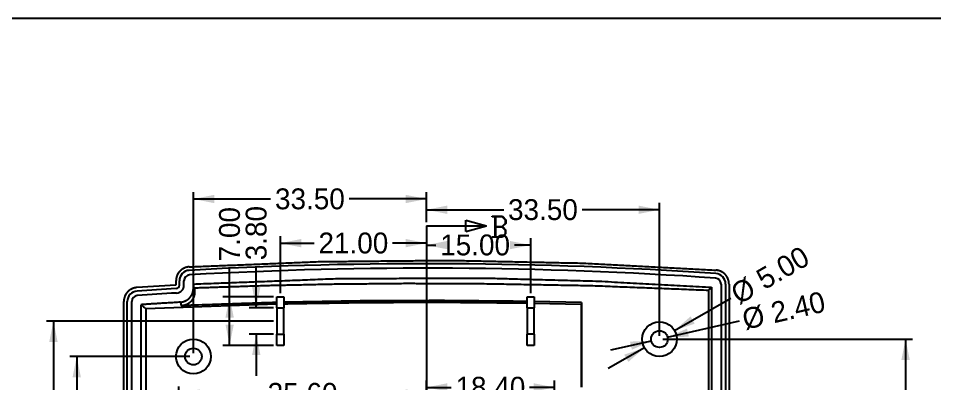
# Model space of a CAD drawing. Extents: x -97 to 297, y -189 to 89.
# Drawn here: x 75.3 to 207.1, y 36.5 to 89 of the extents above; entities that cross this region are included whole.
import ezdxf

# ---------------------------------------------------------------- set-up
doc = ezdxf.new("R2010")
doc.units = 0
doc.header["$MEASUREMENT"] = 0
doc.linetypes.add('dashed', pattern=[0])
doc.linetypes.add('solid', pattern=[0])
doc.layers.add('255', color=7, linetype='solid')
doc.dimstyles.get("Standard").update_dxf_attribs({"dimtxt": 0.18, "dimasz": 0.18, "dimexe": 0.18, "dimexo": 0.0625, "dimgap": 0.09, "dimtad": 0, "dimtih": 1, "dimtoh": 1, "dimdec": 4, "dimzin": 0, "dimdsep": 46, "dimtxsty": 'Standard', "dimcen": 0.09, "dimadec": 0, "dimazin": 0, "dimtfac": 1, "dimtdec": 4, "dimtofl": 0, "dimtmove": 0, "dimatfit": 0, "dimfxl": 1, "dimtolj": 1, "dimtzin": 0, "dimarcsym": 0})

# ---------------------------------------------------------------- blocks, each defined once
blk = doc.blocks.new('*D22')
at = {"layer": '255', "color": 4, "linetype": 'solid'}
for p, q in [((168.67, 43.17), (178.99, 45.52)), ((166.33, 42.63), (160.48, 41.3))]:
    blk.add_line(p, q, dxfattribs=at)
for points in [[(171.46, 44.42), (171.73, 43.25), (168.67, 43.17)], [(163.54, 41.38), (163.27, 42.55), (166.33, 42.63)]]:
    blk.add_solid(points, dxfattribs=at)
at = {"layer": '255', "color": 4, "linetype": 'solid', "insert": (185.37, 46.98), "char_height": 3, "attachment_point": 5, "rotation": 12.8624}
blk.add_mtext('{\\H3.000000;%%C 2.40}', dxfattribs=at)
blk = doc.blocks.new('*D23')
at = {"layer": '255', "color": 4, "linetype": 'solid'}
for p, q in [((169.67, 44.15), (177.74, 48.8)), ((165.33, 41.65), (160.14, 38.66))]:
    blk.add_line(p, q, dxfattribs=at)
for points in [[(171.97, 46.17), (172.57, 45.13), (169.67, 44.15)], [(163.03, 39.63), (162.43, 40.67), (165.33, 41.65)]]:
    blk.add_solid(points, dxfattribs=at)
at = {"layer": '255', "color": 4, "linetype": 'solid', "insert": (183.41, 52.07), "char_height": 3, "attachment_point": 5, "rotation": 29.949}
blk.add_mtext('{\\H3.000000;%%C 5.00}', dxfattribs=at)
blk = doc.blocks.new('*D29')
at = {"layer": '255', "color": 4, "linetype": 'solid'}
for p, q in [((105.71, 49), (105.71, 53.26)), ((112, 49), (104.71, 49)), ((105.71, 42), (105.71, 49)), ((105.71, 49), (105.71, 49)), ((112, 42), (104.71, 42))]:
    blk.add_line(p, q, dxfattribs=at)
for points in [[(106.31, 46), (105.11, 46), (105.71, 49)], [(105.11, 45), (106.31, 45), (105.71, 42)]]:
    blk.add_solid(points, dxfattribs=at)
at = {"layer": '255', "color": 4, "linetype": 'solid', "insert": (105.71, 58), "char_height": 3, "attachment_point": 5, "rotation": 90}
blk.add_mtext('{\\H3.000000;7.00}', dxfattribs=at)
blk = doc.blocks.new('*D30')
at = {"layer": '255', "color": 4, "linetype": 'solid'}
for p, q in [((109.54, 47.4), (109.54, 53.41)), ((112, 47.4), (108.54, 47.4)), ((112, 43.6), (108.54, 43.6)), ((109.54, 43.6), (109.54, 37.6))]:
    blk.add_line(p, q, dxfattribs=at)
for points in [[(108.94, 50.4), (110.14, 50.4), (109.54, 47.4)], [(110.14, 40.6), (108.94, 40.6), (109.54, 43.6)]]:
    blk.add_solid(points, dxfattribs=at)
at = {"layer": '255', "color": 4, "linetype": 'solid', "insert": (109.54, 58.15), "char_height": 3, "attachment_point": 5, "rotation": 90}
blk.add_mtext('{\\H3.000000;3.80}', dxfattribs=at)
blk = doc.blocks.new('*D31')
at = {"layer": '255', "color": 4, "linetype": 'solid'}
for p, q in [((112, 45.5), (79.38, 45.5)), ((80.38, 45.5), (80.38, 28.39)), ((80.38, 0), (80.38, 17.11)), ((85, 0), (79.38, 0))]:
    blk.add_line(p, q, dxfattribs=at)
for points in [[(80.98, 42.5), (79.78, 42.5), (80.38, 45.5)], [(79.78, 3), (80.98, 3), (80.38, 0)]]:
    blk.add_solid(points, dxfattribs=at)
at = {"layer": '255', "color": 4, "linetype": 'solid', "insert": (80.38, 22.75), "char_height": 3, "attachment_point": 5, "rotation": 90}
blk.add_mtext('{\\H3.000000;45.50}', dxfattribs=at)
blk = doc.blocks.new('*D42')
at = {"layer": '255', "color": 4, "linetype": 'solid'}
for p, q in [((168, 42.9), (203.88, 42.9)), ((202.88, 42.9), (202.88, 27.09)), ((202.88, 0), (202.88, 15.81)), ((183, 0), (203.88, 0))]:
    blk.add_line(p, q, dxfattribs=at)
for points in [[(203.48, 39.9), (202.28, 39.9), (202.88, 42.9)], [(202.28, 3), (203.48, 3), (202.88, 0)]]:
    blk.add_solid(points, dxfattribs=at)
at = {"layer": '255', "color": 4, "linetype": 'solid', "insert": (202.88, 21.45), "char_height": 3, "attachment_point": 5, "rotation": 90}
blk.add_mtext('{\\H3.000000;42.90}', dxfattribs=at)
blk = doc.blocks.new('*D47')
at = {"layer": '255', "color": 4, "linetype": 'solid'}
for p, q in [((100, 40.4), (82.73, 40.4)), ((83.73, 40.4), (83.73, 25.84)), ((83.73, 0), (83.73, 14.56)), ((85, 0), (82.73, 0))]:
    blk.add_line(p, q, dxfattribs=at)
for points in [[(84.33, 37.4), (83.13, 37.4), (83.73, 40.4)], [(83.13, 3), (84.33, 3), (83.73, 0)]]:
    blk.add_solid(points, dxfattribs=at)
at = {"layer": '255', "color": 4, "linetype": 'solid', "insert": (83.73, 20.2), "char_height": 3, "attachment_point": 5, "rotation": 90}
blk.add_mtext('{\\H3.000000;40.40}', dxfattribs=at)
blk = doc.blocks.new('*D52')
at = {"layer": '255', "color": 4, "linetype": 'solid'}
for p, q in [((134, 59.71), (134, 62.51)), ((167.5, 43.4), (167.5, 62.51)), ((134, 61.51), (145.11, 61.51)), ((167.5, 61.51), (156.39, 61.51))]:
    blk.add_line(p, q, dxfattribs=at)
for points in [[(137, 62.11), (137, 60.91), (134, 61.51)], [(164.5, 60.91), (164.5, 62.11), (167.5, 61.51)]]:
    blk.add_solid(points, dxfattribs=at)
at = {"layer": '255', "color": 4, "linetype": 'solid', "insert": (150.75, 61.51), "char_height": 3, "attachment_point": 5}
blk.add_mtext('{\\H3.000000;33.50}', dxfattribs=at)
blk = doc.blocks.new('*D53')
at = {"layer": '255', "color": 4, "linetype": 'solid'}
for p, q in [((100.5, 40.9), (100.5, 64.06)), ((134, 59.71), (134, 64.06)), ((100.5, 63.06), (111.61, 63.06)), ((134, 63.06), (122.89, 63.06))]:
    blk.add_line(p, q, dxfattribs=at)
for points in [[(103.5, 63.66), (103.5, 62.46), (100.5, 63.06)], [(131, 62.46), (131, 63.66), (134, 63.06)]]:
    blk.add_solid(points, dxfattribs=at)
at = {"layer": '255', "color": 4, "linetype": 'solid', "insert": (117.25, 63.06), "char_height": 3, "attachment_point": 5}
blk.add_mtext('{\\H3.000000;33.50}', dxfattribs=at)
blk = doc.blocks.new('*D54')
at = {"layer": '255', "color": 4, "linetype": 'solid'}
for p, q in [((134, 58.71), (134, 55.43)), ((149, 49.5), (149, 57.43)), ((134, 56.43), (135.36, 56.43)), ((149, 56.43), (146.65, 56.43))]:
    blk.add_line(p, q, dxfattribs=at)
for points in [[(137, 57.03), (137, 55.83), (134, 56.43)], [(146, 55.83), (146, 57.03), (149, 56.43)]]:
    blk.add_solid(points, dxfattribs=at)
at = {"layer": '255', "color": 4, "linetype": 'solid', "insert": (141, 56.43), "char_height": 3, "attachment_point": 5}
blk.add_mtext('{\\H3.000000;15.00}', dxfattribs=at)
blk = doc.blocks.new('*D55')
at = {"layer": '255', "color": 4, "linetype": 'solid'}
for p, q in [((134, 58.71), (134, 55.71)), ((113, 49.5), (113, 57.71)), ((113, 56.71), (117.86, 56.71)), ((134, 56.71), (129.14, 56.71))]:
    blk.add_line(p, q, dxfattribs=at)
for points in [[(116, 57.31), (116, 56.11), (113, 56.71)], [(131, 56.11), (131, 57.31), (134, 56.71)]]:
    blk.add_solid(points, dxfattribs=at)
at = {"layer": '255', "color": 4, "linetype": 'solid', "insert": (123.5, 56.71), "char_height": 3, "attachment_point": 5}
blk.add_mtext('{\\H3.000000;21.00}', dxfattribs=at)
blk = doc.blocks.new('*D56')
at = {"layer": '255', "color": 4, "linetype": 'solid'}
for p, q in [((98.4, 33.5), (98.4, 36.08)), ((134, 33.75), (134, 36.08)), ((98.4, 35.08), (110.56, 35.08)), ((134, 35.08), (121.84, 35.08))]:
    blk.add_line(p, q, dxfattribs=at)
for points in [[(101.4, 35.68), (101.4, 34.48), (98.4, 35.08)], [(131, 34.48), (131, 35.68), (134, 35.08)]]:
    blk.add_solid(points, dxfattribs=at)
at = {"layer": '255', "color": 4, "linetype": 'solid', "insert": (116.2, 35.08), "char_height": 3, "attachment_point": 5}
blk.add_mtext('{\\H3.000000;35.60}', dxfattribs=at)
blk = doc.blocks.new('*D57')
at = {"layer": '255', "color": 4, "linetype": 'solid'}
for p, q in [((134, 33.75), (134, 36.96)), ((152.4, 33.5), (152.4, 36.96)), ((134, 35.96), (137.56, 35.96)), ((152.4, 35.96), (148.84, 35.96))]:
    blk.add_line(p, q, dxfattribs=at)
for points in [[(137, 36.56), (137, 35.36), (134, 35.96)], [(149.4, 35.36), (149.4, 36.56), (152.4, 35.96)]]:
    blk.add_solid(points, dxfattribs=at)
at = {"layer": '255', "color": 4, "linetype": 'solid', "insert": (143.2, 35.96), "char_height": 3, "attachment_point": 5}
blk.add_mtext('{\\H3.000000;18.40}', dxfattribs=at)

msp = doc.modelspace()

# ---------------------------------------------------------------- linework, layer by layer
at = {"layer": '255', "color": 0, "linetype": 'solid'}
msp.add_line((-96.636, 89.049), (296.636, 89.049), dxfattribs=at)
at = {"layer": '255', "color": 1, "linetype": 'solid'}
for p, q in [((139.656, 58.402), (139.656, 60.009)), ((139.656, 60.009), (142.656, 59.205)), ((143.429, 60.584), (144.925, 60.584)), ((143.429, 60.512), (143.429, 60.584)), ((143.894, 60.512), (143.429, 60.512)), ((143.894, 57.64), (143.894, 60.512)), ((143.951, 60.509), (143.951, 59.093)), ((144.893, 60.509), (143.951, 60.509)), ((145.367, 60.036), (144.893, 60.509)), ((145.367, 59.566), (144.893, 59.093)), ((144.925, 60.584), (145.44, 60.072)), ((145.44, 59.558), (144.961, 59.084)), ((145.367, 59.566), (145.367, 60.036)), ((145.44, 60.072), (145.44, 59.558)), ((134, 59.205), (142.656, 59.205)), ((139.656, 58.402), (142.656, 59.205)), ((143.951, 59.093), (144.893, 59.093)), ((143.951, 59.02), (143.951, 57.606)), ((144.893, 59.02), (143.951, 59.02)), ((145.367, 58.548), (144.893, 59.02)), ((145.367, 58.078), (144.893, 57.606)), ((145.44, 58.079), (144.925, 57.584)), ((144.961, 59.084), (145.44, 58.593)), ((145.367, 58.078), (145.367, 58.548)), ((145.44, 58.079), (145.44, 58.593)), ((143.429, 57.64), (143.894, 57.64)), ((143.429, 57.584), (143.429, 57.64)), ((144.925, 57.584), (143.429, 57.584)), ((143.951, 57.606), (144.893, 57.606))]:
    msp.add_line(p, q, dxfattribs=at)
at = {"layer": '255', "color": 1, "linetype": 'dashed'}
msp.add_line((134, 59.205), (134, -59.156), dxfattribs=at)
at = {"layer": '255', "color": 3, "linetype": 'solid'}
for p, q in [((98, 50.682), (92.363, 50.321)), ((98, 51.298), (98, 50.682)), ((98.5, 50.682), (98.5, 51.299)), ((99.15, 50.682), (99.15, 51.299)), ((100.5, 50.825), (100.5, 50.211)), ((100.683, 50.279), (100.668, 50.365)), ((100.683, 50.279), (100.683, 49.679)), ((175, 50.364), (175, -42.682)), ((176.35, 50.832), (176.35, -43.096)), ((177, 50.832), (177, -43.096)), ((177.5, 50.831), (177.5, 30.75)), ((112.5, 47.4), (112.5, 49)), ((112.5, 49), (113.5, 49)), ((113.5, 49), (113.5, 47.4)), ((148.5, 49), (149.5, 49)), ((148.5, 47.4), (148.5, 49)), ((149.5, 49), (149.5, 47.4)), ((174.552, 49.946), (174.552, 33.25)), ((90.5, -46.203), (90.5, 48.326)), ((91, -46.228), (91, 48.326)), ((91.65, -46.228), (91.65, 48.326)), ((93, -45.828), (93, 47.859)), ((112.5, 47.919), (93.67, 47.246)), ((156.296, 48.153), (149.5, 48.305)), ((156.26, 47.9), (149.5, 48.041)), ((156.296, 48.153), (156.26, 47.9)), ((156.26, 47.9), (156.26, 36)), ((156.296, 48.153), (156.296, 36)), ((93.67, 47.246), (93.67, -45.312)), ((112.5, 47.4), (112.5, 43.6)), ((112.5, 47.4), (113.5, 47.4)), ((113.5, 43.6), (113.5, 47.4)), ((148.5, 47.4), (148.5, 43.6)), ((148.5, 47.4), (149.5, 47.4)), ((149.5, 43.6), (149.5, 47.4)), ((112.5, 43.6), (113.5, 43.6)), ((112.5, 42), (112.5, 43.6)), ((113.5, 43.6), (113.5, 42)), ((149.5, 43.6), (148.5, 43.6)), ((148.5, 42), (148.5, 43.6)), ((149.5, 43.6), (149.5, 42)), ((113.5, 42), (112.5, 42)), ((149.5, 42), (148.5, 42))]:
    msp.add_line(p, q, dxfattribs=at)
for centre, radius in [((167.5, 42.9), 2.5), ((167.5, 42.9), 1.2), ((100.5, 40.4), 2.5), ((100.5, 40.4), 1.2)]:
    msp.add_circle(centre, radius, dxfattribs=at)
for centre, radius, start, end in [((100, 51.299), 1.5, 93.20571, 180), ((134, -555.75), 609.5, 86.086143, 93.205713), ((134, -555.75), 608.85, 86.086143, 93.205713), ((100, 51.299), 0.85, 93.20571, 180), ((175.5, 50.832), 0.85, 0, 86.08614), ((175.5, 50.832), 1.5, 0, 86.08614), ((134, -555.75), 607, 93.397296, 93.930042), ((98, 50.682), 0.5, 273.3973, 360), ((98, 50.682), 1.15, 273.3973, 360), ((92.5, 48.326), 1.5, 93.93004, 180), ((92.5, 48.326), 0.85, 93.93004, 180), ((134, -555.75), 606.35, 93.397296, 93.930042)]:
    msp.add_arc(centre, radius, start, end, dxfattribs=at)
for points in [[(99.889, 53.295), (118.634, 54.055), (137.412, 54.239), (156.526, 53.832), (175.636, 52.826)], [(99.889, 53.295), (99.721, 53.278), (99.555, 53.247), (99.392, 53.203), (99.234, 53.145), (99.081, 53.074), (98.935, 52.99), (98.795, 52.894), (98.665, 52.787), (98.545, 52.67), (98.434, 52.542), (98.335, 52.405), (98.247, 52.261), (98.173, 52.11), (98.111, 51.953), (98.062, 51.792), (98.027, 51.627), (98.007, 51.463), (98, 51.298)], [(177.5, 50.831), (177.493, 50.999), (177.471, 51.167), (177.436, 51.332), (177.387, 51.493), (177.325, 51.649), (177.249, 51.8), (177.161, 51.945), (177.062, 52.08), (176.951, 52.207), (176.83, 52.325), (176.699, 52.432), (176.56, 52.527), (176.414, 52.61), (176.26, 52.681), (176.102, 52.738), (175.939, 52.782), (175.789, 52.81), (175.636, 52.826)], [(100.5, 50.825), (121.357, 51.617), (142.228, 51.693), (158.623, 51.249), (175, 50.364)], [(92.363, 50.321), (92.196, 50.302), (92.03, 50.27), (91.868, 50.223), (91.71, 50.163), (91.559, 50.09), (91.413, 50.004), (91.275, 49.907), (91.147, 49.798), (91.028, 49.679), (90.919, 49.55), (90.821, 49.412), (90.735, 49.267), (90.663, 49.116), (90.603, 48.958), (90.556, 48.795), (90.523, 48.63), (90.506, 48.478), (90.5, 48.326)], [(98.617, 48.214), (98.806, 48.234), (98.991, 48.272), (99.172, 48.327), (99.348, 48.399), (99.516, 48.488), (99.671, 48.589), (99.817, 48.705), (99.952, 48.835), (100.073, 48.975), (100.183, 49.129), (100.278, 49.294), (100.357, 49.467), (100.419, 49.646), (100.464, 49.83), (100.491, 50.02), (100.5, 50.211)], [(100.5, 50.211), (100.507, 50.21), (100.593, 50.072), (100.683, 49.679)], [(100.683, 50.279), (110.711, 50.621), (120.782, 50.836), (130.952, 50.932), (141.128, 50.908), (157.858, 50.605), (174.552, 49.946)], [(174.552, 49.946), (174.886, 50.255), (175, 50.364)], [(100.683, 49.679), (100.676, 49.512), (100.655, 49.346), (100.62, 49.183), (100.573, 49.024), (100.512, 48.869), (100.437, 48.72), (100.351, 48.577), (100.254, 48.443), (100.146, 48.318), (100.027, 48.203), (99.9, 48.098), (99.765, 48.004), (99.622, 47.922), (99.472, 47.852), (99.317, 47.795), (99.159, 47.751), (98.979, 47.718), (98.798, 47.702)], [(98.617, 48.214), (95.471, 48.022), (93, 47.859)], [(93, 47.859), (93.135, 47.737), (93.67, 47.246)], [(98.798, 47.702), (98.796, 47.71), (98.71, 48.078), (98.617, 48.214)], [(112.5, 48.175), (100.683, 47.782), (98.798, 47.702)], [(148.5, 48.323), (136.132, 48.443), (124.818, 48.397), (113.5, 48.2)], [(148.5, 48.058), (136.096, 48.17), (125.496, 48.134), (114.892, 47.973), (113.5, 47.942)]]:
    msp.add_open_spline(points, degree=1, dxfattribs=at)

# ---------------------------------------------------------------- dimensions: what is measured, and where the dimension line sits
at = {"layer": '255', "color": 4, "linetype": 'solid'}
for base, p1, p2, picture, middle in [((117.25, 63.059), (100.5, 40.3), (134, 59.105), '*D53', (117.25, 63.059)), ((150.75, 61.507), (134, 59.105), (167.5, 42.8), '*D52', (150.75, 61.507)), ((123.5, 56.708), (113, 48.9), (134, 59.305), '*D55', (123.5, 56.708)), ((141.003, 56.425), (134, 59.305), (149, 48.9), '*D54', (141.003, 56.425)), ((116.2, 35.084), (98.4, 32.9), (134, 33.15), '*D56', (116.2, 35.084)), ((143.2, 35.964), (134, 33.15), (152.4, 32.9), '*D57', (143.2, 35.964))]:
    dim = msp.add_linear_dim(base=base, p1=p1, p2=p2, dimstyle='Standard', override={"dimtxt": 3, "dimasz": 3, "dimexe": 1, "dimexo": 0.6, "dimdec": 2, "dimzin": 1, "dimtp": 0.05, "dimtm": 0.05, "dimtfac": 1.25, "dimtdec": 2, "dimtzin": 1}, dxfattribs=at)
    dim.commit()
    dim.dimension.update_dxf_attribs({"geometry": picture, "text_midpoint": middle})
for base, p1, p2, picture, middle in [((105.709, 58), (112.6, 42), (112.6, 49), '*D29', (105.709, 58)), ((109.542, 58.153), (112.6, 43.6), (112.6, 47.4), '*D30', (109.542, 58.153)), ((80.384, 22.75), (85.6, 0), (112.6, 45.5), '*D31', (80.384, 22.75)), ((202.883, 21.45), (182.4, 0), (167.4, 42.9), '*D42', (202.883, 21.45)), ((83.726, 20.2), (85.6, 0), (100.6, 40.4), '*D47', (83.726, 20.2))]:
    dim = msp.add_linear_dim(base=base, p1=p1, p2=p2, angle=90, dimstyle='Standard', override={"dimtxt": 3, "dimasz": 3, "dimexe": 1, "dimexo": 0.6, "dimtih": 0, "dimtoh": 0, "dimdec": 2, "dimzin": 1, "dimtp": 0.05, "dimtm": 0.05, "dimtfac": 1.25, "dimtdec": 2, "dimtzin": 1}, dxfattribs=at)
    dim.commit()
    dim.dimension.update_dxf_attribs({"geometry": picture, "text_midpoint": middle, "text_rotation": 90})
for p1, p2, picture, middle, turn in [((165.334, 41.652), (169.666, 44.148), '*D23', (183.409, 52.066), 29.94904), ((166.33, 42.633), (168.67, 43.167), '*D22', (185.365, 46.979), 12.86237)]:
    dim = msp.add_diameter_dim_2p(p1=p1, p2=p2, dimstyle='Standard', override={"dimtxt": 3, "dimasz": 3, "dimexe": 2.5, "dimexo": 1, "dimtih": 0, "dimtoh": 0, "dimdec": 2, "dimzin": 1, "dimse1": 1, "dimse2": 1, "dimtp": 0.05, "dimtm": 0.05, "dimtfac": 1.25, "dimtdec": 2, "dimtzin": 1}, dxfattribs=at)
    dim.commit()
    dim.dimension.update_dxf_attribs({"geometry": picture, "text_midpoint": middle, "text_rotation": turn})

doc.saveas('drawing.dxf')
